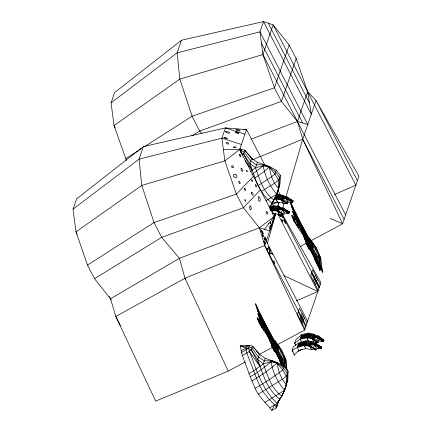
<?xml version="1.0" encoding="UTF-8"?>
<svg xmlns="http://www.w3.org/2000/svg" width="432" height="432" viewBox="0 0 432 432"><rect width="100%" height="100%" fill="white"/><g stroke="black" fill="none" stroke-linecap="round" stroke-linejoin="round"><path stroke-width="0.65" d="M269.827 206.906C275.967 197.532 281.038 186.759 280.271 175.268L276.28 170.197L269.266 166.498L257.386 162.27L251.64 158.317L244.793 150.212L241.645 149.429L239.425 149.569M288.095 371.272L287.842 379.766L284.591 390.263L281.912 396.095L277.339 403.456L276.372 407.948L271.825 410.4C266.306 403.067 258.827 397.04 255.172 388.336C250.274 377.622 246.564 366.422 242.303 355.45L240.16 345.811L249.469 345.438L252.617 346.216L259.465 354.326L265.21 358.279L277.09 362.507L284.105 366.201L288.095 371.272L286.389 376.234L286.189 384.566L284.591 390.263L264.773 402.484M276.923 406.345L277.9 401.819L277.339 403.456L269.968 407.646M270.076 206.782L270.356 205.481M278.181 401.485L276.372 407.948L274.633 404.86L269.455 399.649L262.899 391.586L259.751 385.792L256.527 378.254L246.834 353.057L245.803 348.214L246.699 345.611L247.509 345.865L249.469 345.438L248.443 348.413C255.836 367.729 261.333 389.086 277.339 403.456M266.155 200.637L276.766 194.26L280.017 183.762M267.273 243.653L275.724 213.894M282.793 207.819L284.11 203.283M285.806 197.456L302.729 139.169L316.04 100.521L307.67 91.741L296.179 58.585L289.17 44.998L273.143 24.851L263.488 21.6L181.462 40.241L114.61 92.588L111.089 102.811L114.032 125.566L126.463 160.558M274.59 216.216L274.363 216.94L275.125 214.564L274.898 215.293M272.597 222.118L272.322 223.004L273.056 220.72L272.781 221.6M274.304 216.637L274.034 217.496L274.774 215.195L274.504 216.054M275.135 213.862L269.741 230.807L259.389 227.794L243.394 207.711L236.385 194.125L224.861 160.898L221.918 138.148L225.439 127.921L246.526 129.6L264.875 165.143M273.262 220.579L275.459 213.678M277.657 206.777L279.056 202.381L277.592 206.545M245.36 361.919L228.199 371.137L155.655 401.117L115.808 316.478L110.511 298.777L94.516 278.699L87.507 265.113L75.983 231.887L73.04 209.137L76.561 198.909L143.419 146.567L225.439 127.921L244.933 134.239M143.419 146.567L139.082 159.16L141.788 185.409L154.03 222.55L161.671 237.357L179.42 258.32L184.982 278.246L228.199 371.137M181.462 40.241L177.125 52.839L179.836 79.088L192.073 116.224L199.719 131.036L201.884 133.591M308.848 241.925L342.581 223.808L302.729 139.169L297.432 121.468L281.443 101.385L274.428 87.799L262.91 54.578L273.143 24.851L355.887 185.166L334.341 194.589M243.275 129.589L246.526 129.6L239.652 149.575L224.861 160.898L141.788 185.409L75.983 231.887L77.209 234.257M241.904 155.104L243.502 153.959L244.793 150.212L252.866 159.797M289.17 44.998L274.428 87.799L192.073 116.224L144.315 146.783M250.565 171.59L255.49 167.767L257.386 162.27M296.179 58.585L281.443 101.385L199.719 131.036L191.684 135.983M276.766 194.26C269.746 186.246 264.956 176.321 263.234 165.802L263.736 164.349L266.269 165.812M240.052 150.914L241.132 150.919L244.145 152.086L250.76 160.882L256.435 165.019C266.15 163.361 275.114 169.263 279.418 177.746C280.201 186.818 276.853 195.642 272.014 203.116C263.747 196.841 258.433 187.601 254.999 177.957L264.346 171.391L269.087 167.017L269.266 166.498L266.868 165.953M276.28 170.197L274.963 174.02L271.523 176.828L258.19 185.587M251.467 139.018L297.432 121.468L307.67 91.741L311.31 114.259L263.488 21.6L259.961 31.828L262.91 54.578L345.649 214.888M280.271 175.268L278.559 180.23L278.365 188.563L274.428 183.341L271.523 176.828L269.087 167.017L263.234 165.802L255.49 167.767L249.874 163.442L243.502 153.959L240.619 152.404L241.645 149.429L240.338 149.715M269.703 206.901L270.076 205.81M270.389 210.227L272.257 209.779L277.906 210.632L283.937 214.79L273.526 213.565L272.047 210.395L273.677 205.654L279.299 206.599L281.464 208.192M274.342 198.742L276.172 198.412L281.767 199.427L287.717 203.807L277.441 202.198L275.962 199.022L277.592 194.281L283.154 195.394L285.606 197.311M273.591 213.381L272.268 213.894M277.506 202.014L271.285 203.461M275.152 213.624L274.174 216.464L264.562 229.3M275.54 345.708L304.533 330.129L264.686 245.489L275.605 213.781M279.342 213.932L279.175 214.423L277.695 211.248L279.299 206.599L279.936 207.722M283.203 202.727L283.036 203.218L281.556 200.043L283.154 195.394L283.797 196.517M285.854 211.847L289.424 212.123L283.392 207.965L282.717 209.93L280.789 213.019M285.709 202.538L287.987 202.1L286.508 198.925L287.183 196.96L293.215 201.123L290.239 200.891M284.364 212.614L284.197 213.106L281.88 213.646M255.458 304.15L255.636 303.631L257.656 308.41L257.245 309.598L278.575 349.693L277.884 346.999L264.206 321.862L255.458 304.15L257.818 311.348L267.894 330.874M302.578 228.641L292.496 209.115L293.042 207.538M257.818 311.348L258.363 309.776M293.382 213.889L294.554 210.476M258.703 316.121L259.875 312.709M293.323 219.661L295.715 212.722M258.644 321.894L261.036 314.955M308.453 239.809L306.914 244.28L303.658 236.11L293.884 221.103L296.347 213.948L290.137 201.917L292.496 209.115M286.535 365.569L270.151 335.421L269.087 338.515L259.205 323.341L261.668 316.186M242.303 355.45L246.834 353.057L251.327 349.969L252.617 346.216L259.843 354.796M296.347 213.948L298.89 219.629L296.849 225.547L291.843 215.854L291.983 215.557L294.192 217.134L320.387 267.889L320.814 267.905L322.547 272.457L322.79 271.739L321.467 266.004L320.706 257.947L316.359 247.817L309.474 237.881L320.917 260.183M264.206 321.862L262.17 327.785L257.305 317.79L259.389 319.723L269.087 338.515M259.465 354.326L257.699 359.451C262.64 373.793 267.095 389.626 279.839 399.119L280.271 397.867M303.658 236.11L304.657 233.21L300.089 223.182L291.924 207.365L292.334 206.172L290.569 201.992M249.07 373.491L253.643 370.969L263.315 363.776L265.21 358.279M273.775 342.041L272.236 346.513L269.087 338.515M310.867 244.226L309.091 249.394L306.121 243.643L306.072 242.644L309.274 248.854M276.188 346.459L274.412 351.626L271.442 345.881L271.393 344.876L274.595 351.086M284.591 390.263C277.571 382.255 272.781 372.33 271.058 361.805L271.561 360.353L273.078 361.233M312.266 245.635L312.563 244.766L298.89 219.629M277.582 347.868L277.884 346.999M315.641 249.901L316.359 247.817M251.915 380.9C260.717 375.678 269.341 369.911 276.912 363.026L277.09 362.507L274.693 361.957M280.957 352.134L281.675 350.05L274.79 340.119L286.238 362.421M303.534 236.212L320.441 268.974L319.777 270.913C318.87 266.436 315.97 262.888 314.41 258.687L316.1 253.784M282.053 365.726L279.731 360.925L281.421 356.022M315.425 261.274L317.266 255.922L304.657 233.21M280.746 363.506L282.587 358.155M318.751 253.39L318.217 254.945L319.799 260.593L321.214 263.336M284.072 355.628L283.538 357.183L285.12 362.826M318.038 265.707L320.706 257.947L313.027 243.065M300.121 319.507L302.146 313.632M313.411 280.919L315.436 275.044M284.105 366.201L282.787 370.03C273.969 376.639 264.681 382.757 255.172 388.336M301.18 321.559L303.199 315.684M314.469 282.965L316.494 277.09M319.345 269.638L319.923 267.964L320.387 267.889M320.814 267.905L321.467 266.004L293.522 211.864M302.168 323.476L304.193 317.596M315.457 284.882L317.482 279.007M286.47 369.166L286.789 368.237L286.027 360.18L281.675 350.05M294.241 355.244L294.521 354.418M277.717 404.158L279.607 398.682M313.675 343.316L311.51 341.723L305.888 340.778L298.858 342.911L297.275 347.506L292.14 350.282L294.289 355.093L298.895 350.282M316.051 335.75L314.091 334.217L308.529 333.104L301.725 334.6L300.143 339.196L294.619 343.094L295.758 345.303M304.533 330.129L320.911 282.571L282.317 214.477M297.61 346.534L304.468 344.903L310.117 345.757L316.148 349.915L305.737 348.689L304.258 345.519L305.888 340.778M300.402 338.44L307.109 337.235L312.703 338.256L318.659 342.63L308.378 341.021L306.898 337.846L308.529 333.104M305.802 348.505L298.814 350.509L297.275 347.506L304.258 345.519L309.906 346.372L316.148 349.915L314.836 349.666M308.443 340.837L307.147 341.275M311.45 349.358L309.906 346.372L311.51 341.723M314.032 341.858L312.493 338.866L314.091 334.217M318.065 346.972L321.635 347.247L315.603 343.089L314.928 345.055L313 348.143M300.818 337.23L307.633 335.713L313.162 336.917L317.655 337.138L323.536 341.734L318.924 340.924L317.444 337.748L318.119 335.783L313.627 335.567L308.081 334.411L301.234 336.026M316.472 348.041L314.091 348.77M316.645 341.361L318.924 340.924L319.032 340.6M278.192 190.112L274.088 200.086C263.407 192.629 259.724 179.426 255.49 167.767M286.016 386.122L281.912 396.095C271.231 388.633 267.554 375.43 263.315 363.776L257.699 359.451L251.327 349.969L248.443 348.413L245.803 348.214L240.16 345.811L246.251 346.912L248.956 346.928L251.969 348.095L259.151 357.988M271.825 410.4L274.633 404.86M282.539 209.612L283.181 208.58L289.424 212.123L288.112 211.874M314.75 344.736L315.392 343.705L321.635 347.247L318.357 346.631M271.156 204.147L272.23 202.489M278.262 401.263C284.067 393.347 288.074 383.74 287.242 373.756C282.938 365.272 273.98 359.365 264.265 361.028L258.584 356.886M272.446 201.857L273.451 200.453M268.364 223.436L268.645 223.058M279.191 399.254L279.914 398.331M253.422 176.261L236.385 194.125L154.03 222.55L87.507 265.113M260.437 189.848L243.394 207.711L161.671 237.357L94.516 278.699M301.725 334.6L295.747 339.811L294.619 343.094L295.801 345.19M263.234 165.802L251.824 174.798M258.314 394.135L282.253 379.35L286.389 376.234L282.787 370.03L276.912 363.026L271.058 361.805C264.395 367.103 257.926 372.773 250.322 376.704M111.089 102.811L177.125 52.839L259.961 31.828L307.789 124.481L297.432 121.468M73.04 209.137L139.082 159.16L221.918 138.148L241.412 144.461M298.858 342.911L293.274 346.999L292.14 350.282L293.215 351.907M248.443 348.413L241.499 352.571M261.295 191.5L274.428 183.341L278.559 180.23L274.963 174.02L269.087 167.017M125.55 158.787L141.469 148.603M110.511 298.777L179.42 258.32L259.389 227.794L274.174 216.464L239.652 149.575L223.393 149.526M241.159 350.935L245.803 348.214M277.052 209.45L278.624 208.548L283.181 208.58L283.802 209.779M309.263 344.574L310.835 343.672L315.392 343.705L316.013 344.903M277.112 210.487L278.159 209.898L282.717 209.93L288.959 213.473L284.197 213.106L282.717 209.93L283.338 211.129M308.804 345.908L310.37 345.022L314.928 345.055L321.17 348.597L316.408 348.23L314.928 345.055L315.549 346.253M307.606 321.214L259.389 227.794L264.686 245.489L184.982 278.246L115.808 316.478L120.442 325.453M299.975 246.694L307.076 242.881M258.968 354.607L272.581 347.296M253.195 159.673L260.302 156.287M269.984 205.648L277.679 201.976M298.08 351.275L302.227 349.299M296.298 300.915L317.844 291.487L278.003 214.299M260.388 156.568L302.729 139.169L344.115 219.348M269.336 207.598L273.467 206.264L279.083 207.214L280.206 207.895M298.598 343.667L305.678 341.388L311.294 342.338L312.979 343.364M269.206 207.014L273.677 205.654M262.91 54.578L179.836 79.088L114.032 125.566L115.252 127.937M270.778 210.757L272.047 210.395L277.695 211.248L283.937 214.79L282.625 214.542M269.773 208.678L272.943 207.787L278.624 208.548M298.183 344.876L305.154 342.911L310.835 343.672M269.973 209.768L272.495 209.088L278.159 209.898L278.748 211.032M297.767 346.086L304.706 344.212L310.37 345.022L310.959 346.156M276.124 195.232L277.382 194.897L282.944 196.009L284.607 197.095M301.39 335.572L308.318 333.72L313.88 334.832L315.544 335.918M270.011 208.003L273.154 207.171L278.834 207.932L283.392 207.965M298.442 344.12L305.365 342.295L311.045 343.057L315.603 343.089L316.251 344.212M275.681 196.522L276.934 196.204L282.479 197.359L286.972 197.575L293.215 201.123L290.59 200.632M300.974 336.776L307.87 335.027L313.416 336.182L317.909 336.398L324 340.378L320.047 339.687M263.315 363.776L271.058 361.805M270.2 209.104L272.705 208.478L278.37 209.282L282.928 209.315L288.959 213.473L287.647 213.224M298.026 345.33L304.916 343.602L310.581 344.407L315.139 344.439L321.17 348.597L317.887 347.981M275.238 197.807L276.485 197.505L282.015 198.709L286.508 198.925L292.75 202.473L287.987 202.106M300.559 337.986L307.422 336.328L312.952 337.532L317.444 337.748L323.536 341.734L320.998 340.988M275.276 196.025L277.144 195.588L282.69 196.744L287.183 196.96M274.838 197.305L276.696 196.889L282.226 198.094L286.718 198.315L292.75 202.473L290.126 201.982M276.356 194.557L277.592 194.281M274.12 199.39L275.962 199.022L281.556 200.043L287.717 203.807L285.136 203.186M315.43 341.858L318.659 342.63L312.493 338.866L306.898 337.846L300.143 339.196L301.606 342.409M245.257 129.778L246.526 129.6M270.367 360.407L271.561 360.353M322.094 339.822L324 340.378L318.119 335.783L318.767 336.911M291.951 200.734L293.215 201.123L287.08 197.273M290.855 201.895L292.75 202.473L286.616 198.623M288.16 211.734L289.424 212.123L283.289 208.273M287.696 213.089L288.959 213.473L282.825 209.623M282.674 214.402L283.937 214.79L277.803 210.94M319.739 346.669L321.635 347.247L315.5 343.397M319.907 348.214L321.17 348.597L315.036 344.747M314.885 349.526L316.148 349.915L310.014 346.064M286.475 203.359L287.717 203.807L281.659 199.735M317.412 342.182L318.659 342.63L312.595 338.558M322.79 271.739L294.359 216.653L292.529 211.48L294.014 212.053M284.618 367.205L259.681 318.886L257.85 313.713L259.335 314.285M322.78 339.871L324 340.378L318.017 336.091M321.705 340.961L323.536 341.734L317.552 337.441M330.253 218.457L342.581 223.808L358.96 176.245L316.04 100.521L357.426 180.706M283.743 275.54L317.844 291.487M283.046 198.547L282.479 197.359L284.65 198.59M282.863 200.491L282.015 198.709L287.987 202.1M313.983 337.37L313.416 336.182L315.047 337.106M314.086 339.908L312.952 337.532L318.924 340.924M305.365 342.295L306.482 342.943L305.678 341.388L306.293 342.587M279.191 206.906L280.843 208.013M311.402 342.031L313.054 343.138M277.425 197.257L276.934 196.204L279.088 197.721M308.362 336.08L307.87 335.027L310.559 336.922M277.225 199.093L276.485 197.505L279.169 199.417M307.913 337.387L307.422 336.328L309.571 337.862M283.052 195.701L285.228 197.262M313.988 334.525L315.619 335.696M269.266 166.498L270.275 167.319M252.898 159.818L251.64 158.317L249.874 163.442L254.999 177.957M245.241 160.823L252.196 170.435L243.502 153.959M249.199 351.491L260.021 366.444L251.327 349.969M282.928 209.315L283.57 210.443M315.781 345.568L315.139 344.439L315.76 345.638M314.604 258.136L305.883 241.823M279.925 360.369L271.204 344.056M312.563 244.766L313.254 247.46L300.089 223.182L298.42 228.026L291.983 215.557M317.266 255.922L319.799 260.593M268.315 23.225L309.49 103M261.436 43.2L302.611 122.974M290.817 203.996L313.254 247.46M286.978 197.586L287.712 199.163M286.508 198.931L287.129 200.129M292.529 211.48L322.115 268.801M283.154 195.394L283.77 196.592M283.559 197.203L282.944 196.009L283.435 197.068M304.598 238.756L320.344 269.26M314.41 258.687L320.155 269.816M282.479 197.359L283.063 198.493M278.003 190.577L280.444 195.307M282.015 198.709L282.598 199.843M281.556 200.043L282.172 201.242M278.003 196.09L277.382 194.897L277.879 195.955M276.934 196.204L277.549 197.397M276.485 197.505L277.101 198.698M320.274 284.423L312.709 269.757L310.684 275.638L318.254 290.299M275.962 199.022L276.577 200.221M279.299 206.599L279.914 207.792M281.988 214.591L319.378 287.032M311.791 272.419L319.361 287.08M311.488 273.305L319.054 287.971M277.695 211.248L278.311 212.441M278.192 214.213L279.283 215.622L278.959 214.277M274.082 207.463L273.467 206.264L273.958 207.322M273.564 208.98L272.943 207.787L273.44 208.845M273.11 210.287L272.495 209.088L272.986 210.146M272.047 210.395L272.662 211.588M239.927 148.262L240.543 149.45M317.909 336.398L318.897 338.515M317.444 337.748L318.065 338.947M314.496 336.026L313.88 334.832L314.372 335.891M306.985 323.012L299.419 308.351L297.394 314.226L304.96 328.887M313.416 336.182L313.999 337.316M312.952 337.532L313.535 338.666M315.608 343.094L316.224 344.288M264.686 245.489L306.072 325.674M312.493 338.866L313.108 340.065M298.199 311.899L305.764 326.56M308.939 334.913L308.318 333.72L308.815 334.778M307.87 335.027L308.486 336.22M307.422 336.328L308.038 337.522M306.898 337.846L307.514 339.044M309.906 346.372L310.522 347.566M305.775 344.104L305.154 342.911L305.651 343.969M305.321 345.411L304.706 344.212L305.197 345.271M304.258 345.519L304.873 346.712M278.348 345.298L286.027 360.18L283.846 366.514L259.513 319.372M256.138 306.229L278.575 349.693M258.844 314.096L286.789 368.237L287.437 371.034L257.85 313.713M268.855 338.445L283.095 366.034M269.919 340.988L282.992 366.32M279.731 360.925L282.253 365.807M257.305 317.79L263.741 330.259L265.41 325.42L270.076 335.653M184.982 278.246L185.598 279.439M109.291 296.411L111.105 299.927M315.592 279.698L316.564 281.664M278.159 209.898L279.013 211.68M310.37 345.022L311.504 347.398M283.181 208.58L284.17 210.697M279.083 207.214L279.58 208.273M315.392 343.705L316.132 345.292M311.294 342.338L311.791 343.397M291.843 215.854L293.884 221.103M257.164 318.092L259.205 323.341M287.388 378.518L287.842 379.766L286.189 384.566L282.253 379.35L279.347 372.838L276.912 363.026M270.356 223.247L270.346 223.727L270.967 222.172L270.356 223.247M225.558 131.323L225.509 131.954L227.561 132.91L229.662 133.229L229.711 132.592L227.659 131.641L225.558 131.323M238.918 181.462L238.842 182.385L239.409 183.487L240.052 183.665L240.127 182.736L239.56 181.64L238.918 181.462M246.472 170.365L246.424 170.98L247.228 171.828L247.277 171.212L246.472 170.365M244.82 199.751L244.771 200.367L245.576 201.215L245.246 199.87L244.82 199.751M251.581 179.782L251.521 180.538L251.986 181.435L252.509 181.58L252.569 180.824L252.104 179.923L251.581 179.782M251.51 192.256L251.413 193.487L252.169 194.951L253.028 195.188L253.125 193.952L252.364 192.488L251.51 192.256M255.431 184.756L255.355 185.679L255.922 186.781L256.565 186.953L256.635 186.03L256.068 184.934L255.431 184.756M249.901 206.005L249.647 207.76L250.204 209.606L251.024 209.704L251.284 207.954L250.722 206.102L249.901 206.005M258.692 196.787L258.287 198.752L258.887 201.069L259.886 201.425L260.285 199.46L259.691 197.143L258.692 196.787M266.398 211.793L266.074 212.809L266.641 213.91L267.532 213.991L267.862 212.971L267.295 211.874L266.398 211.793M270.07 226.076L269.449 227.885L269.6 228.668L270.367 227.648L270.983 225.844L270.837 225.056L270.07 226.076M261.641 230.31L261.468 230.796L263.11 233.971L263.277 233.48L262.543 231.649L261.641 230.31M265.313 237.605L266.139 239.668L265.313 237.605M268.45 246.91L268.245 247.498L269.131 249.696L270.216 251.305L270.416 250.722L268.45 246.91M269.433 251.311L270.454 253.849L269.433 251.311M269.141 253.076L269.822 254.772L269.141 253.076M273.721 260.993L274.601 263.191L273.721 260.993M233.744 146.961L233.426 147.296L234.49 147.506L236.196 147.047L233.744 146.961M239.792 154.165L239.312 154.661L239.641 156.011L240.451 156.859L240.926 156.362L240.597 155.012L239.792 154.165M241.542 168.421L240.889 168.793L241.153 170.316L242.066 171.461L242.719 171.088L242.455 169.565L241.542 168.421M244.874 188.39L244.328 188.519L244.431 189.599L245.084 190.555L245.635 190.426L245.527 189.346L244.874 188.39M232.524 165.845L231.53 166.028L231.53 166.979L232.524 167.751L233.512 167.567L233.512 166.617L232.524 165.845M235.094 174.209L233.35 174.528L233.35 176.202L235.094 177.552L236.839 177.233L236.839 175.559L235.094 174.209M227.129 142.619L226.028 142.781L226.228 143.516L227.524 144.099L228.62 143.937L228.425 143.203L227.129 142.619M224.851 137.317L223.798 137.408L224.581 138.1L226.422 138.694L227.475 138.602L226.692 137.911L224.851 137.317M237.643 129.411L235.823 129.249L236.147 129.967L238.291 130.847L240.106 131.004L239.787 130.291L237.643 129.411M236.822 132.116L235.37 131.987L235.629 132.565L237.341 133.267L238.799 133.396L238.54 132.824L236.822 132.116M281.848 215.746L281.475 215.449L282.609 217.647L281.848 215.746M280.136 214.99L279.763 214.693L280.897 216.896L280.136 214.99M284.348 220.12L283.7 219.602L284.045 221.006L285.682 223.436L284.348 220.12M281.993 219.947L281.621 219.65L282.755 221.854L281.993 219.947M262.467 235.003L262.17 234.765L263.077 236.531L262.467 235.003M264.276 238.421L263.903 238.129L265.037 240.327L264.276 238.421M264.217 241.499L263.801 241.175L265.064 243.621L264.217 241.499M267.133 248.481L266.89 248.287L267.646 249.755L267.133 248.481M271.852 253.244L271.604 253.044L272.36 254.513L271.852 253.244"/></g></svg>
